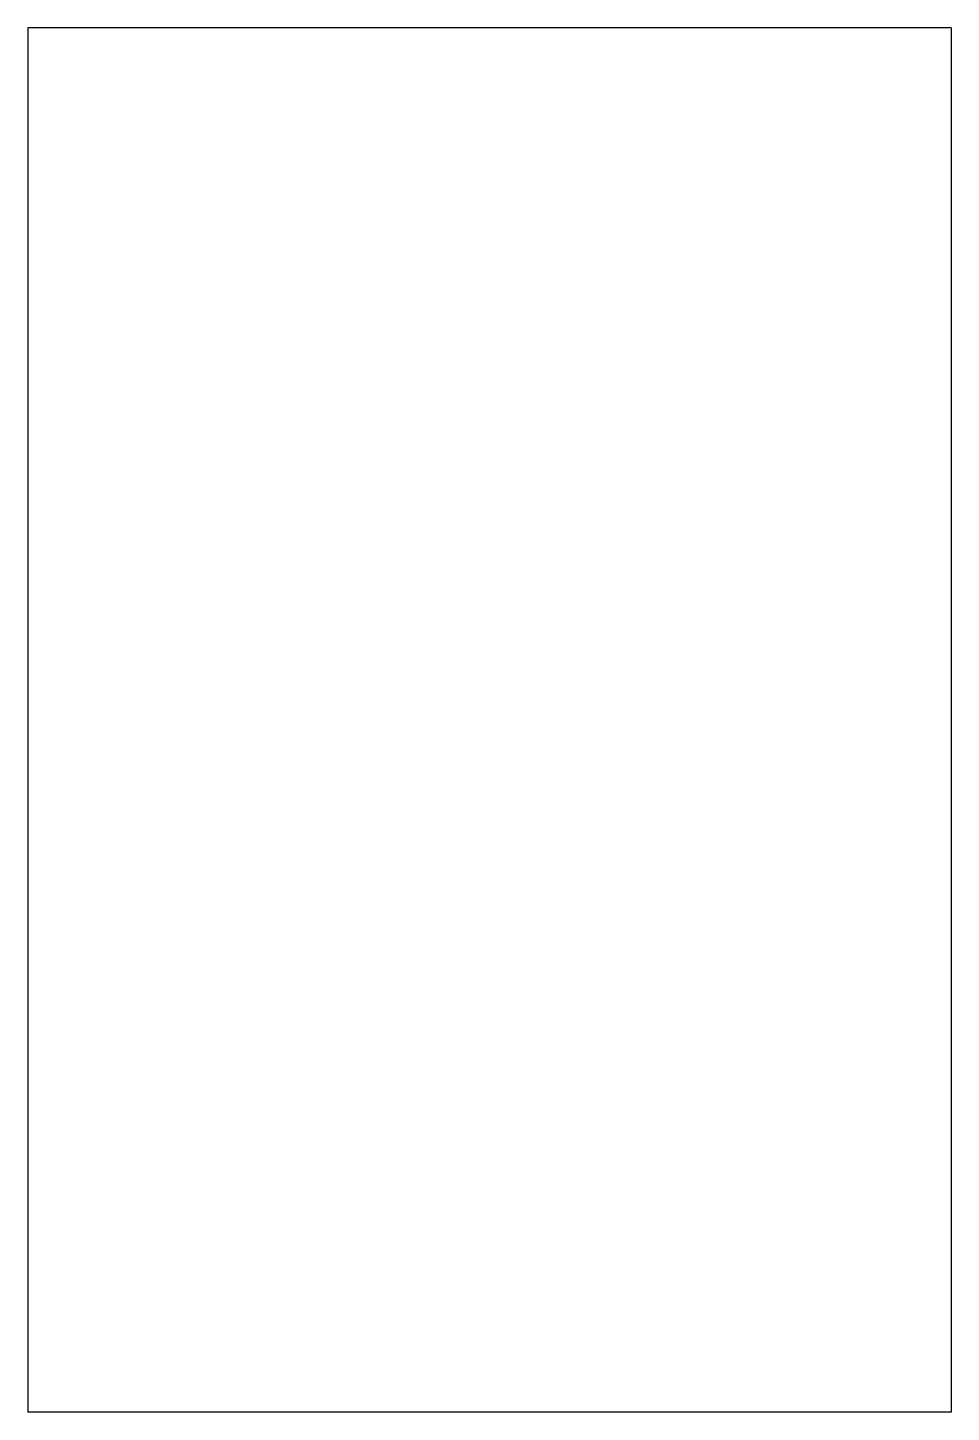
# Paper-space layout '_Сверху' of a CAD drawing. Header units: millimetres. Extents: x 0 to 100, y 0 to 150.
import ezdxf

# ---------------------------------------------------------------- set-up
doc = ezdxf.new("R2010")
doc.units = ezdxf.units.MM

psp = doc.layouts.new('_Сверху')

# ---------------------------------------------------------------- linework, layer by layer
at = {"color": 7, "linetype": 'Continuous', "lineweight": 25}
for p, q in [((100, 150), (0, 150)), ((0, 150), (0, 0)), ((100, 150), (100, 0)), ((100, 0), (0, 0))]:
    psp.add_line(p, q, dxfattribs=at)

doc.saveas('drawing.dxf')
